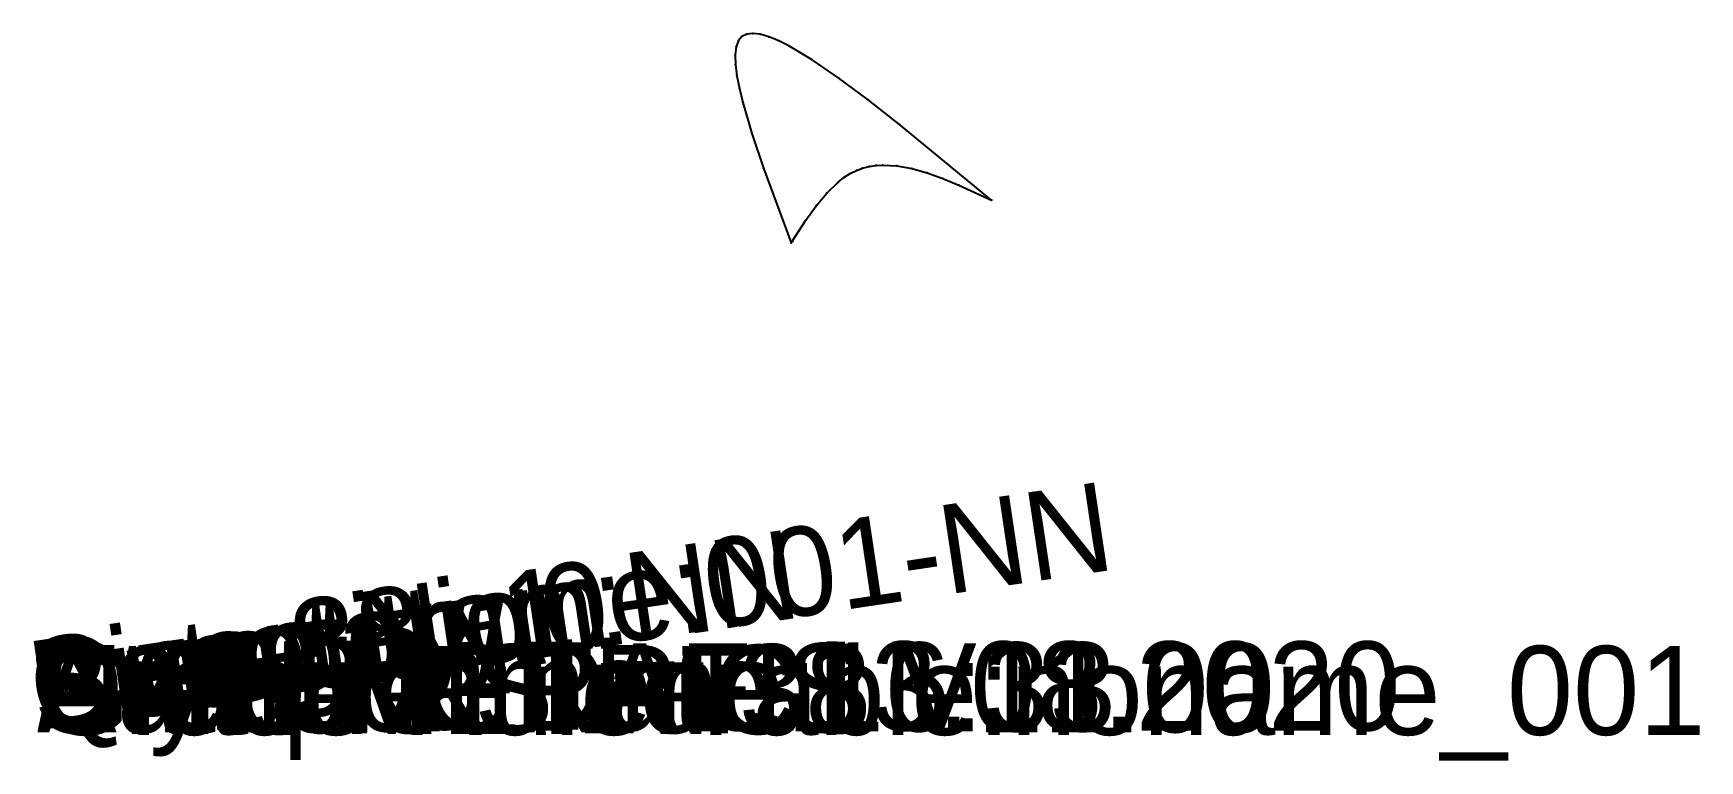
# Model space of a CAD drawing. Extents: x 25 to 493, y 9 to 213.
import ezdxf

# ---------------------------------------------------------------- set-up
doc = ezdxf.new("R2010")
doc.units = 0

# ---------------------------------------------------------------- blocks, each defined once
blk = doc.blocks.new('_001_38')
at = {"layer": '1'}
blk.add_lwpolyline([(294.012482, 166.285187), (268.17392, 187.532867), (259.393127, 194.419403), (251.180115, 200.53064), (243.686249, 205.659851), (237.062943, 209.600266), (234.125061, 211.060074), (231.461578, 212.145157), (229.091446, 212.829666), (227.033585, 213.087769), (225.306915, 212.893616), (223.930344, 212.221375), (222.922821, 211.045181), (222.28566, 209.305435), (222.025269, 207.051193), (222.112656, 204.322067), (222.518829, 201.157593), (223.214813, 197.597382), (224.171646, 193.680969), (226.751862, 184.937943), (230.027634, 175.245087), (237.738434, 154.276382), (241.916321, 160.629868), (244.782028, 164.614731), (247.768448, 168.223312), (250.923859, 171.305115), (252.580017, 172.601425), (254.296539, 173.70961), (256.079437, 174.610855), (257.83017, 175.260147), (259.642029, 175.718842), (261.511444, 175.998138), (263.434814, 176.109268), (267.429016, 175.871841), (271.595825, 175.096268), (275.906525, 173.872208), (280.332306, 172.289383), (284.844421, 170.437469)], close=True, dxfattribs=at)
at = {"layer": '2'}
for p in [(294.012482, 166.285187), (237.738434, 154.276382)]:
    blk.add_point(p, dxfattribs=at)
at = {"layer": '3'}
for p in [(222.922821, 211.045181), (223.930344, 212.221375), (225.306915, 212.893616), (227.033585, 213.087769), (229.091446, 212.829666), (231.461578, 212.145157), (234.125061, 211.060074), (222.025269, 207.051193), (222.28566, 209.305435), (237.062943, 209.600266), (222.112656, 204.322067), (243.686249, 205.659851), (222.518829, 201.157593), (223.214813, 197.597382), (251.180115, 200.53064), (224.171646, 193.680969), (259.393127, 194.419403), (268.17392, 187.532867), (226.751862, 184.937943), (230.027634, 175.245087), (254.296539, 173.70961), (256.079437, 174.610855), (257.83017, 175.260147), (259.642029, 175.718842), (261.511444, 175.998138), (263.434814, 176.109268), (267.429016, 175.871841), (271.595825, 175.096268), (275.906525, 173.872208), (250.923859, 171.305115), (252.580017, 172.601425), (280.332306, 172.289383), (284.844421, 170.437469), (244.782028, 164.614731), (247.768448, 168.223312), (241.916321, 160.629868)]:
    blk.add_point(p, dxfattribs=at)
at = {"layer": '7'}
blk.add_line((259.642029, 175.718842), (261.511444, 175.998138), dxfattribs=at)
at = {"layer": '1'}
for s, p in [('# 3', (294.012482, 166.285187)), ('# 4', (237.738434, 154.276382))]:
    blk.add_text(s, height=0.4, dxfattribs=at).set_placement(p)
for s, p in [('Piece Name:001-NN', (26.001144, 17.324629)), ('Annotation:NN', (26.038086, 17.077375)), ('Quantity:1', (26.111969, 16.582865)), ('Category:0', (26.075027, 16.83012)), ('Size:38', (25.964203, 17.571884))]:
    blk.add_text(s, height=25, rotation=8.497329, dxfattribs=at).set_placement(p)
at = {"layer": '2'}
for s, p in [('# 1', (259.642029, 175.718842)), ('# 2', (261.511444, 175.998138))]:
    blk.add_text(s, height=0.4, dxfattribs=at).set_placement(p)

msp = doc.modelspace()

# ---------------------------------------------------------------- block references
at = {"layer": '1'}
msp.add_blockref('_001_38', (0, 0), dxfattribs=at)

# ---------------------------------------------------------------- texts
for s, p in [('Author:GRAFIS V11.00', (26.075027, 16.83012)), ('Style Name:', (25.964203, 17.571884)), ('Sample Size:38', (26.111969, 16.582865)), ('Creation Date:13.08.2020', (26.001144, 17.324629)), ('Creation Time:16:33', (26.038086, 17.077375)), ('Grade Rule Table:noname_001', (26.185852, 16.088354)), ('Units:METRIC', (26.148911, 16.335609))]:
    msp.add_text(s, height=25, dxfattribs=at).set_placement(p)

doc.saveas('drawing.dxf')
